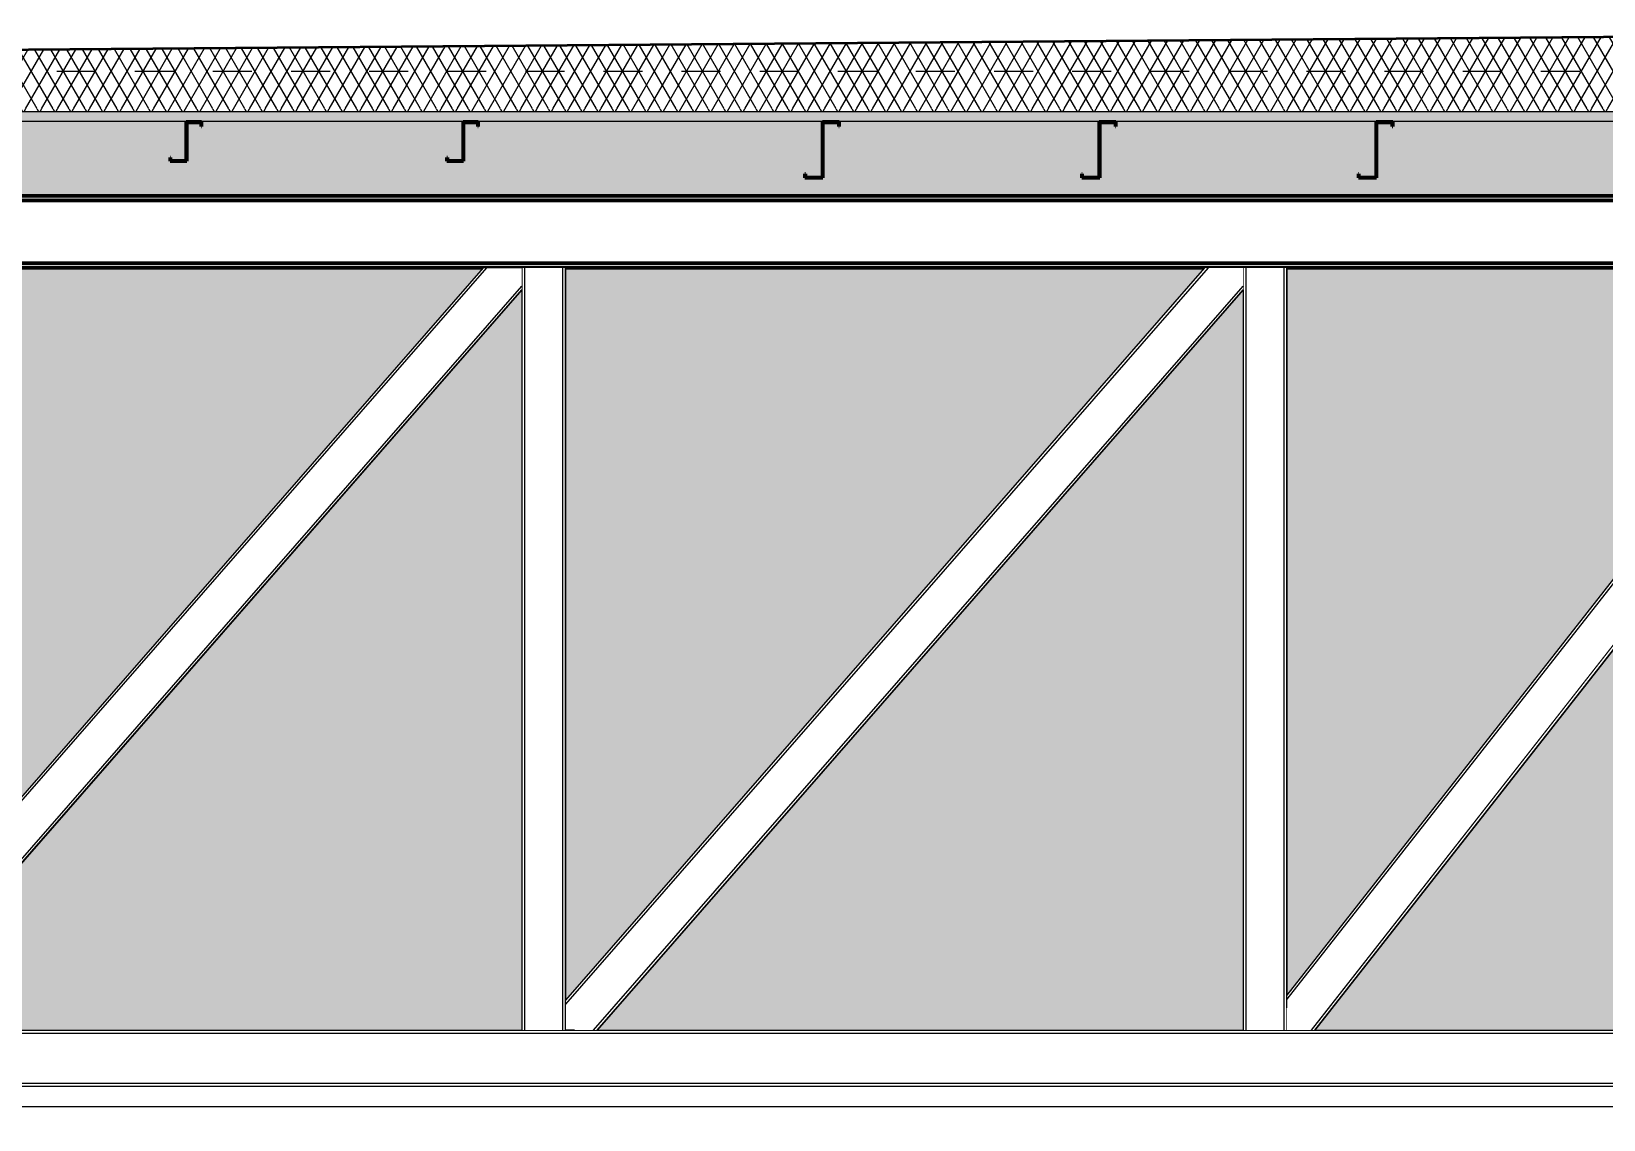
# Model space of a CAD drawing. Header units: millimetres. Extents: x -46868 to 156519, y -87156 to 18123.
# Drawn here: x 125888 to 131568, y -74294 to -70362 of the extents above; entities that cross this region are included whole.
import ezdxf

# ---------------------------------------------------------------- set-up
doc = ezdxf.new("R2010")
doc.units = ezdxf.units.MM
doc.header["$MEASUREMENT"] = 0
doc.linetypes.add('Dashed', pattern=[2822.222233, 1411.111116, -1411.111116])
doc.linetypes.add('Wipeout_Contour', pattern=[1000, 0, -1000])
for name, color, linetype, lineweight, true_color in [('0_Pen_No__105', 7, 'Continuous', 15, 0xa6a6a6), ('A-20-M_Roof_Pen_No__53', 7, 'Continuous', 35, 0x444444), ('A-95-P_Drawing_Pen_No__62', 7, 'Continuous', 20, 0xaaaaaa), ('BEAM.IFC Import_Pen_No__104', 7, 'Continuous', 15, 0xa6a6a6), ('BEAM.IFC Import_Pen_No__24', 7, 'Continuous', 50, 0x2a2a2a), ('New_A-20-M_Roof_Pen_No__149', 7, 'Continuous', 0, 0x2a2a2a), ('New_A-20-M_Roof_Pen_No__81', 7, 'Continuous', 20, 0x6a6a6a), ('SLEEVE.IFC Import_Pen_No__104', 7, 'Continuous', 15, 0xa6a6a6), ('SLEEVE.IFC Import_Pen_No__24', 7, 'Continuous', 50, 0x2a2a2a)]:
    doc.layers.add(name, color=color, linetype=linetype, lineweight=lineweight, true_color=true_color)
for name, color, linetype in [('A-20-M_Roof', 7, 'Continuous'), ('A-95-P_Drawing', 7, 'Continuous'), ('BEAM.IFC Import', 7, 'Continuous'), ('New_2D Layer', 7, 'Continuous'), ('New_A-20-M_Roof', 7, 'Continuous'), ('SLEEVE.IFC Import', 7, 'Continuous'), ('TRUSS INTERNAL.IFC Import', 7, 'Continuous')]:
    doc.layers.add(name, color=color, linetype=linetype)
for name, color, linetype, lineweight in [('A-20-M_Roof_Pen_No__85', 8, 'Continuous', 20), ('A-95-P_Drawing_Pen_No__2', 8, 'Continuous', 15), ('BEAM.IFC Import_Pen_No__4', 7, 'Continuous', 20), ('New_2D Layer_Pen_No__1', 7, 'Continuous', 13), ('New_A-20-M_Roof_Pen_No__4', 7, 'Continuous', 20), ('New_A-20-M_Roof_Pen_No__85', 8, 'Continuous', 20), ('SLEEVE.IFC Import_Pen_No__4', 7, 'Continuous', 20), ('TRUSS INTERNAL.IFC Import_Pen_No__4', 7, 'Continuous', 20)]:
    doc.layers.add(name, color=color, linetype=linetype, lineweight=lineweight)
doc.styles.add('GENERATED_STYLE_2', font='')
doc.styles.get('GENERATED_STYLE_2').set_extended_font_data('Arial')
doc.dimstyles.new('GENERATED_STYLE__7', dxfattribs={"dimtxt": 75, "dimasz": 47.5, "dimexe": 0.18, "dimexo": 225.041708, "dimgap": 0.09, "dimtad": 1, "dimtih": 1, "dimtoh": 1, "dimdec": 0, "dimzin": 0, "dimdsep": 46, "dimtxsty": 'GENERATED_STYLE_2', "dimblk": 'ARROWHEAD_2', "dimblk1": 'ARROWHEAD_2', "dimblk2": 'ARROWHEAD_2', "dimcen": 0.09, "dimclrd": 7, "dimclre": 7, "dimclrt": 7, "dimadec": 0, "dimazin": 0, "dimtfac": 1, "dimtdec": 4, "dimtmove": 0, "dimatfit": 3, "dimfxl": 1, "dimtolj": 1, "dimtzin": 0, "dimarcsym": 0})
pattern_1 = [(60, (84174.417, -82656.037), (-43.30127, 25), []), (120, (84174.417, -82656.037), (43.30127, 25), [])]

# ---------------------------------------------------------------- blocks, each defined once
blk = doc.blocks.new('Section Elem_58_1', base_point=(84174.4, -82656))
at = {"layer": 'New_A-20-M_Roof_Pen_No__4', "linetype": 'Continuous'}
blk.add_line((137286.1, -70687), (120335, -70687), dxfattribs=at)
at = {"color": 254, "linetype": 'Wipeout_Contour', "lineweight": 0, "ltscale": 587874.933101}
blk.add_wipeout([(137286.1, -70652), (137286.1, -70642), (120335, -70642), (120335, -70652)], dxfattribs=at).dxf.layer = 'New_A-20-M_Roof'
at = {"layer": 'New_A-20-M_Roof_Pen_No__81', "linetype": 'Continuous', "lineweight": 0, "true_color": 0x353535}
blk.add_hatch(color=250, dxfattribs=at).paths.add_polyline_path([(120335, -70687), (137286.1, -70687), (137286.1, -70652), (120335, -70652)])
at = {"layer": 'New_A-20-M_Roof_Pen_No__85', "linetype": 'Continuous'}
h = blk.add_hatch(dxfattribs=at)
h.set_pattern_fill('Batt_Insulation_0001', color=256, style=0, pattern_type=2)
h.set_pattern_definition(pattern_1)
h.paths.add_polyline_path([(137286.1, -70652), (137286.1, -70642), (120335, -70642), (120335, -70652)])
at = {"layer": 'New_A-20-M_Roof_Pen_No__149', "linetype": 'Continuous'}
blk.add_line((137286.1, -70652), (120335, -70652), dxfattribs=at)
blk = doc.blocks.new('Section Elem_65_1', base_point=(84174.4, -82656))
at = {"color": 254, "linetype": 'Wipeout_Contour', "lineweight": 0, "ltscale": 580000.203232}
blk.add_wipeout([(120335, -70472.9), (133814.1, -70364.2), (132371.1, -70368.7), (120335, -70465.7)], dxfattribs=at).dxf.layer = 'A-20-M_Roof'
at = {"color": 254, "linetype": 'Wipeout_Contour', "lineweight": 0, "ltscale": 733443.328706}
blk.add_wipeout([(120335, -70642), (134246.8, -70642), (134246.8, -70362), (133814.1, -70364.2), (120335, -70472.9)], dxfattribs=at).dxf.layer = 'A-20-M_Roof'
at = {"layer": 'A-20-M_Roof_Pen_No__85', "linetype": 'Continuous'}
h = blk.add_hatch(dxfattribs=at)
h.set_pattern_fill('Batt_Insulation_0001', color=256, style=0, pattern_type=2)
h.set_pattern_definition(pattern_1)
h.paths.add_polyline_path([(120335, -70642), (134246.8, -70642), (134246.8, -70362), (133814.1, -70364.2), (120335, -70472.9)])
at = {"layer": 'A-20-M_Roof_Pen_No__53', "linetype": 'Continuous', "flags": 128}
blk.add_lwpolyline([(134246.8, -70362), (133814.1, -70364.2), (120335, -70472.9)], dxfattribs=at)
blk = doc.blocks.new('Section Elem_88_1', base_point=(84174.4, -82656))
at = {"color": 254, "linetype": 'Wipeout_Contour', "lineweight": 0, "ltscale": 579607.810054}
blk.add_wipeout([(126449.4, -70690.6), (126449.4, -70831), (126449.6, -70831), (126449.6, -70690.6)], dxfattribs=at).dxf.layer = 'SLEEVE.IFC Import'
at = {"color": 254, "linetype": 'Wipeout_Contour', "lineweight": 0, "ltscale": 579669.626701}
blk.add_wipeout([(126502.8, -70705), (126503, -70705), (126503, -70689), (126502.8, -70689)], dxfattribs=at).dxf.layer = 'SLEEVE.IFC Import'
at = {"color": 254, "linetype": 'Wipeout_Contour', "lineweight": 0, "ltscale": 579525.889623}
blk.add_wipeout([(126391, -70829.4), (126391.2, -70829.4), (126391.2, -70817), (126391, -70817)], dxfattribs=at).dxf.layer = 'SLEEVE.IFC Import'
at = {"layer": 'SLEEVE.IFC Import_Pen_No__104', "linetype": 'Continuous', "lineweight": 0, "true_color": 0x292929}
blk.add_hatch(color=250, dxfattribs=at).paths.add_polyline_path([(126447.8, -70689), (126447.8, -70829.4), (126391, -70829.4), (126391, -70817), (126389.4, -70817), (126389.4, -70831), (126449.4, -70831), (126449.4, -70690.6), (126501.2, -70690.6), (126501.2, -70705), (126502.8, -70705), (126502.8, -70689)])
at = {"layer": 'SLEEVE.IFC Import_Pen_No__24', "linetype": 'Continuous'}
for p, q in [((126447.8, -70689), (126447.8, -70829.4)), ((126502.8, -70689), (126447.8, -70689)), ((126449.4, -70690.6), (126449.4, -70831)), ((126501.2, -70690.6), (126449.4, -70690.6)), ((126501.2, -70690.6), (126501.2, -70705)), ((126502.8, -70705), (126501.2, -70705)), ((126502.8, -70689), (126502.8, -70705)), ((126389.4, -70817), (126389.4, -70831)), ((126391, -70817), (126389.4, -70817)), ((126449.4, -70831), (126389.4, -70831)), ((126391, -70817), (126391, -70829.4)), ((126447.8, -70829.4), (126391, -70829.4))]:
    blk.add_line(p, q, dxfattribs=at)
at = {"layer": 'SLEEVE.IFC Import_Pen_No__4', "linetype": 'Continuous'}
for p, q in [((126449.6, -70831), (126449.6, -70690.6)), ((126502.8, -70689), (126503, -70689)), ((126503, -70705), (126502.8, -70705)), ((126503, -70705), (126503, -70689)), ((126391.2, -70817), (126391, -70817)), ((126391.2, -70829.4), (126391.2, -70817)), ((126449.6, -70831), (126449.4, -70831))]:
    blk.add_line(p, q, dxfattribs=at)
blk = doc.blocks.new('Section Elem_89_1', base_point=(84174.4, -82656))
at = {"color": 254, "linetype": 'Wipeout_Contour', "lineweight": 0, "ltscale": 583101.713768}
blk.add_wipeout([(127449.4, -70690.6), (127449.4, -70831), (127449.6, -70831), (127449.6, -70690.6)], dxfattribs=at).dxf.layer = 'SLEEVE.IFC Import'
at = {"color": 254, "linetype": 'Wipeout_Contour', "lineweight": 0, "ltscale": 583164.624979}
blk.add_wipeout([(127502.8, -70689), (127502.8, -70705), (127503, -70705), (127503, -70689)], dxfattribs=at).dxf.layer = 'SLEEVE.IFC Import'
at = {"color": 254, "linetype": 'Wipeout_Contour', "lineweight": 0, "ltscale": 583018.681381}
blk.add_wipeout([(127391, -70817), (127391, -70829.4), (127391.2, -70829.4), (127391.2, -70817)], dxfattribs=at).dxf.layer = 'SLEEVE.IFC Import'
at = {"layer": 'SLEEVE.IFC Import_Pen_No__104', "linetype": 'Continuous', "lineweight": 0, "true_color": 0x292929}
blk.add_hatch(color=250, dxfattribs=at).paths.add_polyline_path([(127447.8, -70689), (127447.8, -70829.4), (127391, -70829.4), (127391, -70817), (127389.4, -70817), (127389.4, -70831), (127449.4, -70831), (127449.4, -70690.6), (127501.2, -70690.6), (127501.2, -70705), (127502.8, -70705), (127502.8, -70689)])
at = {"layer": 'SLEEVE.IFC Import_Pen_No__24', "linetype": 'Continuous'}
for p, q in [((127447.8, -70689), (127447.8, -70829.4)), ((127502.8, -70689), (127447.8, -70689)), ((127449.4, -70690.6), (127449.4, -70831)), ((127501.2, -70690.6), (127449.4, -70690.6)), ((127501.2, -70690.6), (127501.2, -70705)), ((127502.8, -70705), (127501.2, -70705)), ((127502.8, -70689), (127502.8, -70705)), ((127389.4, -70817), (127389.4, -70831)), ((127391, -70817), (127389.4, -70817)), ((127449.4, -70831), (127389.4, -70831)), ((127391, -70817), (127391, -70829.4)), ((127447.8, -70829.4), (127391, -70829.4))]:
    blk.add_line(p, q, dxfattribs=at)
at = {"layer": 'SLEEVE.IFC Import_Pen_No__4', "linetype": 'Continuous'}
for p, q in [((127449.6, -70831), (127449.6, -70690.6)), ((127502.8, -70689), (127503, -70689)), ((127503, -70705), (127502.8, -70705)), ((127503, -70705), (127503, -70689)), ((127391.2, -70817), (127391, -70817)), ((127391.2, -70829.4), (127391.2, -70817)), ((127449.6, -70831), (127449.4, -70831))]:
    blk.add_line(p, q, dxfattribs=at)
blk = doc.blocks.new('Section Elem_90_1', base_point=(84174.4, -82656))
at = {"color": 254, "linetype": 'Wipeout_Contour', "lineweight": 0, "ltscale": 587706.294115}
blk.add_wipeout([(128748.2, -70690.5), (128748, -70690.5), (128748, -70891), (128748.2, -70891)], dxfattribs=at).dxf.layer = 'SLEEVE.IFC Import'
at = {"color": 254, "linetype": 'Wipeout_Contour', "lineweight": 0, "ltscale": 587730.72432}
blk.add_wipeout([(128806.7, -70689), (128806.5, -70689), (128806.5, -70705), (128806.7, -70705)], dxfattribs=at).dxf.layer = 'SLEEVE.IFC Import'
at = {"color": 254, "linetype": 'Wipeout_Contour', "lineweight": 0, "ltscale": 587662.054677}
blk.add_wipeout([(128684.5, -70877), (128684.5, -70889.5), (128684.7, -70889.5), (128684.7, -70877)], dxfattribs=at).dxf.layer = 'SLEEVE.IFC Import'
at = {"layer": 'SLEEVE.IFC Import_Pen_No__104', "linetype": 'Continuous', "lineweight": 0, "true_color": 0x292929}
blk.add_hatch(color=250, dxfattribs=at).paths.add_polyline_path([(128746.5, -70689), (128746.5, -70889.5), (128684.5, -70889.5), (128684.5, -70877), (128683, -70877), (128683, -70891), (128748, -70891), (128748, -70690.5), (128805, -70690.5), (128805, -70705), (128806.5, -70705), (128806.5, -70689)])
at = {"layer": 'SLEEVE.IFC Import_Pen_No__24', "linetype": 'Continuous'}
for p, q in [((128746.5, -70689), (128746.5, -70889.5)), ((128806.5, -70689), (128746.5, -70689)), ((128748, -70690.5), (128748, -70891)), ((128805, -70690.5), (128748, -70690.5)), ((128805, -70690.5), (128805, -70705)), ((128806.5, -70705), (128805, -70705)), ((128806.5, -70689), (128806.5, -70705)), ((128683, -70877), (128683, -70891)), ((128684.5, -70877), (128683, -70877)), ((128684.5, -70877), (128684.5, -70889.5)), ((128748, -70891), (128683, -70891)), ((128746.5, -70889.5), (128684.5, -70889.5))]:
    blk.add_line(p, q, dxfattribs=at)
at = {"layer": 'SLEEVE.IFC Import_Pen_No__4', "linetype": 'Continuous'}
for p, q in [((128748.2, -70891), (128748.2, -70690.5)), ((128806.5, -70689), (128806.7, -70689)), ((128806.7, -70705), (128806.5, -70705)), ((128806.7, -70705), (128806.7, -70689)), ((128684.7, -70877), (128684.5, -70877)), ((128684.7, -70889.5), (128684.7, -70877)), ((128748.2, -70891), (128748, -70891))]:
    blk.add_line(p, q, dxfattribs=at)
blk = doc.blocks.new('Section Elem_91_1', base_point=(84174.4, -82656))
at = {"color": 254, "linetype": 'Wipeout_Contour', "lineweight": 0, "ltscale": 591214.816587}
blk.add_wipeout([(129748.3, -70690.5), (129748.1, -70690.5), (129748.1, -70891), (129748.3, -70891)], dxfattribs=at).dxf.layer = 'SLEEVE.IFC Import'
at = {"color": 254, "linetype": 'Wipeout_Contour', "lineweight": 0, "ltscale": 591240.684689}
blk.add_wipeout([(129806.6, -70705), (129806.8, -70705), (129806.8, -70689), (129806.6, -70689)], dxfattribs=at).dxf.layer = 'SLEEVE.IFC Import'
at = {"color": 254, "linetype": 'Wipeout_Contour', "lineweight": 0, "ltscale": 591169.120571}
blk.add_wipeout([(129684.6, -70889.5), (129684.8, -70889.5), (129684.8, -70877), (129684.6, -70877)], dxfattribs=at).dxf.layer = 'SLEEVE.IFC Import'
at = {"layer": 'SLEEVE.IFC Import_Pen_No__104', "linetype": 'Continuous', "lineweight": 0, "true_color": 0x292929}
blk.add_hatch(color=250, dxfattribs=at).paths.add_polyline_path([(129746.6, -70689), (129746.6, -70889.5), (129684.6, -70889.5), (129684.6, -70877), (129683.1, -70877), (129683.1, -70891), (129748.1, -70891), (129748.1, -70690.5), (129805.1, -70690.5), (129805.1, -70705), (129806.6, -70705), (129806.6, -70689)])
at = {"layer": 'SLEEVE.IFC Import_Pen_No__24', "linetype": 'Continuous'}
for p, q in [((129746.6, -70689), (129746.6, -70889.5)), ((129806.6, -70689), (129746.6, -70689)), ((129748.1, -70690.5), (129748.1, -70891)), ((129805.1, -70690.5), (129748.1, -70690.5)), ((129805.1, -70690.5), (129805.1, -70705)), ((129806.6, -70705), (129805.1, -70705)), ((129806.6, -70689), (129806.6, -70705)), ((129683.1, -70877), (129683.1, -70891)), ((129684.6, -70877), (129683.1, -70877)), ((129684.6, -70877), (129684.6, -70889.5)), ((129748.1, -70891), (129683.1, -70891)), ((129746.6, -70889.5), (129684.6, -70889.5))]:
    blk.add_line(p, q, dxfattribs=at)
at = {"layer": 'SLEEVE.IFC Import_Pen_No__4', "linetype": 'Continuous'}
for p, q in [((129748.3, -70891), (129748.3, -70690.5)), ((129806.6, -70689), (129806.8, -70689)), ((129806.8, -70705), (129806.6, -70705)), ((129806.8, -70705), (129806.8, -70689)), ((129684.8, -70877), (129684.6, -70877)), ((129684.8, -70889.5), (129684.8, -70877)), ((129748.3, -70891), (129748.1, -70891))]:
    blk.add_line(p, q, dxfattribs=at)
blk = doc.blocks.new('Section Elem_92_1', base_point=(84174.4, -82656))
at = {"color": 254, "linetype": 'Wipeout_Contour', "lineweight": 0, "ltscale": 594729.525159}
blk.add_wipeout([(130748.2, -70891), (130748.3, -70891), (130748.3, -70690.5), (130748.2, -70690.5)], dxfattribs=at).dxf.layer = 'SLEEVE.IFC Import'
at = {"color": 254, "linetype": 'Wipeout_Contour', "lineweight": 0, "ltscale": 594756.813901}
blk.add_wipeout([(130806.8, -70689), (130806.7, -70689), (130806.7, -70705), (130806.8, -70705)], dxfattribs=at).dxf.layer = 'SLEEVE.IFC Import'
at = {"color": 254, "linetype": 'Wipeout_Contour', "lineweight": 0, "ltscale": 594682.390256}
blk.add_wipeout([(130684.7, -70889.5), (130684.8, -70889.5), (130684.8, -70877), (130684.7, -70877)], dxfattribs=at).dxf.layer = 'SLEEVE.IFC Import'
at = {"layer": 'SLEEVE.IFC Import_Pen_No__104', "linetype": 'Continuous', "lineweight": 0, "true_color": 0x292929}
blk.add_hatch(color=250, dxfattribs=at).paths.add_polyline_path([(130746.7, -70689), (130746.7, -70889.5), (130684.7, -70889.5), (130684.7, -70877), (130683.2, -70877), (130683.2, -70891), (130748.2, -70891), (130748.2, -70690.5), (130805.2, -70690.5), (130805.2, -70705), (130806.7, -70705), (130806.7, -70689)])
at = {"layer": 'SLEEVE.IFC Import_Pen_No__24', "linetype": 'Continuous'}
for p, q in [((130746.7, -70689), (130746.7, -70889.5)), ((130806.7, -70689), (130746.7, -70689)), ((130748.2, -70690.5), (130748.2, -70891)), ((130805.2, -70690.5), (130748.2, -70690.5)), ((130805.2, -70690.5), (130805.2, -70705)), ((130806.7, -70705), (130805.2, -70705)), ((130806.7, -70689), (130806.7, -70705)), ((130683.2, -70877), (130683.2, -70891)), ((130684.7, -70877), (130683.2, -70877)), ((130684.7, -70877), (130684.7, -70889.5)), ((130748.2, -70891), (130683.2, -70891)), ((130746.7, -70889.5), (130684.7, -70889.5))]:
    blk.add_line(p, q, dxfattribs=at)
at = {"layer": 'SLEEVE.IFC Import_Pen_No__4', "linetype": 'Continuous'}
for p, q in [((130748.3, -70891), (130748.3, -70690.5)), ((130806.7, -70689), (130806.8, -70689)), ((130806.8, -70705), (130806.7, -70705)), ((130806.8, -70705), (130806.8, -70689)), ((130684.8, -70877), (130684.7, -70877)), ((130684.8, -70889.5), (130684.8, -70877)), ((130748.3, -70891), (130748.2, -70891))]:
    blk.add_line(p, q, dxfattribs=at)
blk = doc.blocks.new('Section Elem_111_1', base_point=(84174.4, -82656))
at = {"color": 254, "linetype": 'Wipeout_Contour', "lineweight": 0, "ltscale": 587279.370782}
blk.add_wipeout([(122721.5, -70973.3), (122721.5, -71199), (134145.4, -71199), (134145.4, -70973.3)], dxfattribs=at).dxf.layer = 'BEAM.IFC Import'
at = {"layer": 'BEAM.IFC Import_Pen_No__104', "linetype": 'Continuous', "lineweight": 0, "true_color": 0x292929}
for points in [[(122630.8, -70973.3), (134145.4, -70973.3), (134145.4, -70956), (122630.8, -70956)], [(122540.8, -71199), (122540.8, -71216.3), (134145.4, -71216.3), (134145.4, -71199)]]:
    blk.add_hatch(color=250, dxfattribs=at).paths.add_polyline_path(points)
at = {"layer": 'BEAM.IFC Import_Pen_No__24', "linetype": 'Continuous'}
for p, q in [((134145.4, -70956), (122630.8, -70956)), ((134145.4, -70973.3), (122630.8, -70973.3)), ((134145.4, -71199), (122540.8, -71199)), ((134145.4, -71216.3), (122540.8, -71216.3))]:
    blk.add_line(p, q, dxfattribs=at)
blk = doc.blocks.new('Section Elem_112_1', base_point=(84174.4, -82656))
at = {"color": 254, "linetype": 'Wipeout_Contour', "lineweight": 0, "ltscale": 592968.822585}
blk.add_wipeout([(122721.5, -73970.6), (122721.5, -73981.6), (134145.4, -73981.6), (134145.4, -73970.6)], dxfattribs=at).dxf.layer = 'BEAM.IFC Import'
at = {"color": 254, "linetype": 'Wipeout_Contour', "lineweight": 0, "ltscale": 593161.099022}
blk.add_wipeout([(122721.5, -73981.6), (122721.5, -74162.8), (134145.4, -74162.8), (134145.4, -73981.6)], dxfattribs=at).dxf.layer = 'BEAM.IFC Import'
at = {"layer": 'BEAM.IFC Import_Pen_No__4', "linetype": 'Continuous'}
for p, q in [((122721.5, -73970.6), (134145.4, -73970.6)), ((122721.5, -73981.6), (134145.4, -73981.6)), ((134145.4, -73970.6), (134145.4, -73981.6)), ((134145.4, -73970.6), (134145.4, -73970.6)), ((134145.4, -73981.6), (134145.4, -73970.6))]:
    blk.add_line(p, q, dxfattribs=at)
at = {"color": 254, "linetype": 'Wipeout_Contour', "lineweight": 0, "ltscale": 593353.272581}
blk.add_wipeout([(122721.5, -74162.8), (122721.5, -74173.8), (134145.4, -74173.8), (134145.4, -74162.8)], dxfattribs=at).dxf.layer = 'BEAM.IFC Import'
at = {"layer": 'BEAM.IFC Import_Pen_No__4', "linetype": 'Continuous'}
for p, q in [((134145.4, -74162.8), (134145.4, -73981.6)), ((122721.5, -74162.8), (134145.4, -74162.8)), ((122721.5, -74173.8), (134145.4, -74173.8)), ((134145.4, -74162.8), (134145.4, -74173.8)), ((134145.4, -74173.8), (134145.4, -74162.8)), ((134145.4, -74173.8), (134145.4, -74173.8))]:
    blk.add_line(p, q, dxfattribs=at)
blk = doc.blocks.new('Section Elem_114_1', base_point=(84174.4, -82656))
at = {"color": 254, "linetype": 'Wipeout_Contour', "lineweight": 0, "ltscale": 587719.708333}
blk.add_wipeout([(127669.2, -71216.3), (127669.2, -73970.6), (127808, -73970.6), (127808, -71216.3)], dxfattribs=at).dxf.layer = 'TRUSS INTERNAL.IFC Import'
at = {"color": 254, "linetype": 'Wipeout_Contour', "lineweight": 0, "ltscale": 587461.983624}
blk.add_wipeout([(127659.8, -73970.6), (127669.2, -73970.6), (127669.2, -71216.3), (127659.8, -71216.3)], dxfattribs=at).dxf.layer = 'TRUSS INTERNAL.IFC Import'
at = {"color": 254, "linetype": 'Wipeout_Contour', "lineweight": 0, "ltscale": 587977.365827}
blk.add_wipeout([(127808, -73970.6), (127817.4, -73970.6), (127817.4, -71216.3), (127808, -71216.3)], dxfattribs=at).dxf.layer = 'TRUSS INTERNAL.IFC Import'
at = {"layer": 'TRUSS INTERNAL.IFC Import_Pen_No__4', "linetype": 'Continuous'}
for p, q in [((127659.8, -71216.3), (127659.8, -73970.6)), ((127669.2, -71216.3), (127669.2, -73970.6)), ((127669.2, -71216.3), (127669.2, -73970.6)), ((127808, -73970.6), (127808, -71216.3)), ((127817.4, -73862.1), (127817.4, -71216.3)), ((127817.4, -71216.3), (127817.4, -73862.1)), ((127817.4, -73876.4), (127817.4, -73970.6))]:
    blk.add_line(p, q, dxfattribs=at)
blk = doc.blocks.new('Section Elem_115_1', base_point=(84174.4, -82656))
at = {"color": 254, "linetype": 'Wipeout_Contour', "lineweight": 0, "ltscale": 596806.991114}
blk.add_wipeout([(130275.9, -71216.3), (130275.9, -73970.6), (130414.7, -73970.6), (130414.7, -71216.3)], dxfattribs=at).dxf.layer = 'TRUSS INTERNAL.IFC Import'
at = {"color": 254, "linetype": 'Wipeout_Contour', "lineweight": 0, "ltscale": 596548.011719}
blk.add_wipeout([(130266.5, -73970.6), (130275.9, -73970.6), (130275.9, -71216.3), (130266.5, -71216.3)], dxfattribs=at).dxf.layer = 'TRUSS INTERNAL.IFC Import'
at = {"color": 254, "linetype": 'Wipeout_Contour', "lineweight": 0, "ltscale": 597065.902759}
blk.add_wipeout([(130414.7, -73970.6), (130424.1, -73970.6), (130424.1, -71216.3), (130414.7, -71216.3)], dxfattribs=at).dxf.layer = 'TRUSS INTERNAL.IFC Import'
at = {"layer": 'TRUSS INTERNAL.IFC Import_Pen_No__4', "linetype": 'Continuous'}
for p, q in [((130266.5, -71216.3), (130266.5, -73970.6)), ((130275.9, -71216.3), (130275.9, -73970.6)), ((130275.9, -71216.3), (130275.9, -73970.6)), ((130414.7, -73970.6), (130414.7, -71216.3)), ((130424.1, -73844), (130424.1, -71216.3)), ((130424.1, -71216.3), (130424.1, -73844.1)), ((130424.1, -73859.3), (130424.1, -73970.6))]:
    blk.add_line(p, q, dxfattribs=at)
blk = doc.blocks.new('Section Elem_118_1', base_point=(84174.4, -82656))
at = {"color": 254, "linetype": 'Wipeout_Contour', "lineweight": 0, "ltscale": 583475.276847}
blk.add_wipeout([(127659.8, -71282), (125312.7, -73970.6), (125325.2, -73970.6), (127659.8, -71296.3)], dxfattribs=at).dxf.layer = 'TRUSS INTERNAL.IFC Import'
at = {"color": 254, "linetype": 'Wipeout_Contour', "lineweight": 0, "ltscale": 874788.002972}
blk.add_wipeout([(125210.7, -73876.4), (125210.7, -73970.6), (125312.7, -73970.6), (127659.8, -71282), (127659.8, -71216.3), (127532.9, -71216.3)], dxfattribs=at).dxf.layer = 'TRUSS INTERNAL.IFC Import'
at = {"layer": 'TRUSS INTERNAL.IFC Import_Pen_No__4', "linetype": 'Continuous'}
blk.add_line((125243.8, -73970.6), (125210.7, -73970.6), dxfattribs=at)
at = {"color": 254, "linetype": 'Wipeout_Contour', "lineweight": 0, "ltscale": 582882.271581}
blk.add_wipeout([(125210.7, -73862.1), (125210.7, -73876.4), (127532.9, -71216.3), (127520.4, -71216.3)], dxfattribs=at).dxf.layer = 'TRUSS INTERNAL.IFC Import'
at = {"layer": 'TRUSS INTERNAL.IFC Import_Pen_No__4', "linetype": 'Continuous'}
for p, q in [((127532.9, -71216.3), (125210.7, -73876.4)), ((127532.9, -71216.3), (125210.7, -73876.4)), ((127520.4, -71216.3), (125210.7, -73862.1)), ((127532.9, -71216.3), (127520.4, -71216.3)), ((127659.8, -71216.3), (127532.9, -71216.3)), ((125312.7, -73970.6), (127659.8, -71282)), ((125325.2, -73970.6), (127659.8, -71296.3)), ((127659.8, -71296.3), (125325.3, -73970.6)), ((125210.7, -73876.4), (125210.7, -73862.1)), ((125210.7, -73970.6), (125210.7, -73876.4))]:
    blk.add_line(p, q, dxfattribs=at)
blk = doc.blocks.new('Section Elem_119_1', base_point=(84174.4, -82656))
at = {"color": 254, "linetype": 'Wipeout_Contour', "lineweight": 0, "ltscale": 592539.385093}
blk.add_wipeout([(130266.5, -71296.3), (130266.5, -71282), (127919.4, -73970.6), (127931.9, -73970.6)], dxfattribs=at).dxf.layer = 'TRUSS INTERNAL.IFC Import'
at = {"color": 254, "linetype": 'Wipeout_Contour', "lineweight": 0, "ltscale": 592557.111363}
blk.add_wipeout([(127931.9, -73970.6), (127931.9, -73970.6), (130266.5, -71296.3), (130266.5, -71296.3)], dxfattribs=at).dxf.layer = 'TRUSS INTERNAL.IFC Import'
at = {"color": 254, "linetype": 'Wipeout_Contour', "lineweight": 0, "ltscale": 888384.506486}
blk.add_wipeout([(127817.4, -73876.4), (127817.4, -73970.6), (127919.4, -73970.6), (130266.5, -71282), (130266.5, -71216.3), (130139.6, -71216.3)], dxfattribs=at).dxf.layer = 'TRUSS INTERNAL.IFC Import'
at = {"layer": 'TRUSS INTERNAL.IFC Import_Pen_No__4', "linetype": 'Continuous'}
blk.add_line((127850.5, -73970.6), (127817.4, -73970.6), dxfattribs=at)
at = {"color": 254, "linetype": 'Wipeout_Contour', "lineweight": 0, "ltscale": 591946.957719}
blk.add_wipeout([(127817.4, -73862.1), (127817.4, -73876.4), (130139.6, -71216.3), (130127.1, -71216.3)], dxfattribs=at).dxf.layer = 'TRUSS INTERNAL.IFC Import'
at = {"layer": 'TRUSS INTERNAL.IFC Import_Pen_No__4', "linetype": 'Continuous'}
for p, q in [((130139.6, -71216.3), (127817.4, -73876.4)), ((130139.6, -71216.3), (127817.4, -73876.4)), ((130127.1, -71216.3), (127817.4, -73862.1)), ((130139.6, -71216.3), (130133.8, -71216.3)), ((127919.4, -73970.6), (130266.5, -71282)), ((130266.5, -71296.3), (127931.9, -73970.6)), ((127931.9, -73970.6), (130266.5, -71296.3)), ((127817.4, -73876.4), (127817.4, -73862.1)), ((127817.4, -73970.6), (127817.4, -73876.4))]:
    blk.add_line(p, q, dxfattribs=at)
blk = doc.blocks.new('Section Elem_120_1', base_point=(84174.4, -82656))
at = {"color": 254, "linetype": 'Wipeout_Contour', "lineweight": 0, "ltscale": 601174.993677}
blk.add_wipeout([(132608.5, -71314.3), (132608.5, -71299.1), (130513.2, -73970.6), (130525.1, -73970.6)], dxfattribs=at).dxf.layer = 'TRUSS INTERNAL.IFC Import'
at = {"color": 254, "linetype": 'Wipeout_Contour', "lineweight": 0, "ltscale": 601192.665581}
blk.add_wipeout([(132608.5, -71314.3), (130525.1, -73970.6), (130525.2, -73970.6), (132608.5, -71314.4)], dxfattribs=at).dxf.layer = 'TRUSS INTERNAL.IFC Import'
at = {"color": 254, "linetype": 'Wipeout_Contour', "lineweight": 0, "ltscale": 901349.70097}
blk.add_wipeout([(130424.1, -73970.6), (130513.2, -73970.6), (132608.5, -71299.1), (132608.5, -71216.3), (132497, -71216.3), (130424.1, -73859.3)], dxfattribs=at).dxf.layer = 'TRUSS INTERNAL.IFC Import'
at = {"layer": 'TRUSS INTERNAL.IFC Import_Pen_No__4', "linetype": 'Continuous'}
blk.add_line((130513.2, -73970.6), (130516.7, -73970.6), dxfattribs=at)
at = {"color": 254, "linetype": 'Wipeout_Contour', "lineweight": 0, "ltscale": 600599.827457}
blk.add_wipeout([(130424.1, -73844.1), (130424.1, -73859.3), (132497, -71216.3), (132485.1, -71216.3)], dxfattribs=at).dxf.layer = 'TRUSS INTERNAL.IFC Import'
at = {"layer": 'TRUSS INTERNAL.IFC Import_Pen_No__4', "linetype": 'Continuous'}
for p, q in [((132497, -71216.3), (130424.1, -73859.3)), ((132497, -71216.3), (130424.1, -73859.3)), ((132485.1, -71216.3), (130424.1, -73844.1)), ((130513.2, -73970.6), (132608.5, -71299.1)), ((130525.1, -73970.6), (132608.5, -71314.3)), ((132608.5, -71314.4), (130525.2, -73970.6)), ((130424.1, -73859.3), (130424.1, -73844.1)), ((130424.1, -73890.7), (130424.1, -73859.3))]:
    blk.add_line(p, q, dxfattribs=at)
blk = doc.blocks.new('*D192', base_point=(84174.4, -82656))
at = {"layer": 'New_2D Layer_Pen_No__1', "linetype": 'Continuous'}
for p, q in [((122739.5, -74215.8), (122703.4, -74278.3)), ((122721.5, -74293.9), (122721.5, -74200.2)), ((141735.2, -74278.3), (141771.3, -74215.8)), ((141753.2, -74293.9), (141753.2, -74200.2)), ((122690.9, -74247.1), (122721.5, -74247.1)), ((122721.5, -74247.1), (141753.2, -74247.1)), ((141753.2, -74247.1), (141783.8, -74247.1))]:
    blk.add_line(p, q, dxfattribs=at)
at = {"layer": 'New_2D Layer_Pen_No__1', "insert": (132080, -74232.1), "char_height": 75, "attachment_point": 7, "style": 'GENERATED_STYLE_2'}
blk.add_mtext('\\A1;{\\fArial|b0|i0|c0|p34;19,032}', dxfattribs=at)
blk = doc.blocks.new('ARROWHEAD_2')
at = {"color": 0, "linetype": 'Continuous', "lineweight": 0}
for p, q in [((0, 0), (-1, 0)), ((-0.38, -0.66), (0.38, 0.66))]:
    blk.add_line(p, q, dxfattribs=at)
blk = doc.blocks.new('S-21 Building Section_STORY_MARKER', base_point=(84174.4, -82656))
at = {"layer": '0_Pen_No__105', "linetype": 'Dashed', "ltscale": 0.1}
blk.add_line((120335, -70506), (144760.3, -70506), dxfattribs=at)

msp = doc.modelspace()

# ---------------------------------------------------------------- wipeouts: each hides what was drawn before it
at = {"color": 254, "linetype": 'Wipeout_Contour', "lineweight": 0, "ltscale": 603406.134134}
msp.add_wipeout([(122721.5, -70687), (122721.5, -74173.8), (141753.2, -74173.8), (141753.2, -70687)], dxfattribs=at).dxf.layer = 'A-95-P_Drawing'

# ---------------------------------------------------------------- next in the draw order: hatches: boundary and pattern name
at = {"layer": 'A-95-P_Drawing_Pen_No__62', "linetype": 'Continuous', "ltscale": 0.1}
h = msp.add_hatch(dxfattribs=at)
h.set_pattern_fill('Brass_Bronze_0001', color=256, style=0, pattern_type=2)
h.set_pattern_definition([(45, (84174.42, -82656.04), (-91.92388, 91.92388), []), (45, (84128.45, -82610.07), (-91.92388, 91.92388), [97.5, -32.5])])
h.paths.add_polyline_path([(122721.5, -70687), (122721.5, -74173.8), (141753.2, -74173.8), (141753.2, -70687)])

# ---------------------------------------------------------------- next in the draw order: linework, layer by layer
at = {"layer": 'A-95-P_Drawing_Pen_No__2', "linetype": 'Dashed', "ltscale": 0.1, "flags": 128}
msp.add_lwpolyline([(122721.5, -70687), (122721.5, -74173.8), (141753.2, -74173.8), (141753.2, -70687)], close=True, dxfattribs=at)

# ---------------------------------------------------------------- next in the draw order: block references
at = {"layer": 'BEAM.IFC Import', "lineweight": 0}
for name in ['Section Elem_111_1', 'Section Elem_112_1']:
    msp.add_blockref(name, (84174.4, -82656), dxfattribs=at)
at = {"layer": 'New_A-20-M_Roof', "lineweight": 0}
msp.add_blockref('Section Elem_58_1', (84174.4, -82656), dxfattribs=at)

# ---------------------------------------------------------------- next in the draw order: block references
at = {"layer": 'A-20-M_Roof', "lineweight": 0}
msp.add_blockref('Section Elem_65_1', (84174.4, -82656), dxfattribs=at)
at = {"layer": 'SLEEVE.IFC Import', "lineweight": 0}
for name in ['Section Elem_88_1', 'Section Elem_89_1', 'Section Elem_90_1', 'Section Elem_91_1', 'Section Elem_92_1']:
    msp.add_blockref(name, (84174.4, -82656), dxfattribs=at)
at = {"layer": 'TRUSS INTERNAL.IFC Import', "lineweight": 0}
for name in ['Section Elem_114_1', 'Section Elem_115_1']:
    msp.add_blockref(name, (84174.4, -82656), dxfattribs=at)

# ---------------------------------------------------------------- next in the draw order: dimensions: what is measured, and where the dimension line sits
at = {"layer": 'New_2D Layer', "linetype": 'Continuous'}
dim = msp.add_linear_dim(base=(141753.2, -74247.1), p1=(122721.5, -74173.8), p2=(141753.2, -74173.8), dimstyle='GENERATED_STYLE__7', dxfattribs=at)
dim.commit()
dim.dimension.update_dxf_attribs({"geometry": '*D192', "text_midpoint": (132241.9, -74194.6), "dimtype": 160})

# ---------------------------------------------------------------- next in the draw order: block references
at = {"layer": 'TRUSS INTERNAL.IFC Import', "lineweight": 0}
for name in ['Section Elem_118_1', 'Section Elem_119_1', 'Section Elem_120_1']:
    msp.add_blockref(name, (84174.4, -82656), dxfattribs=at)

# ---------------------------------------------------------------- next in the draw order: block references
at = {"linetype": 'Continuous', "lineweight": 0}
msp.add_blockref('S-21 Building Section_STORY_MARKER', (84174.4, -82656), dxfattribs=at)

doc.saveas('drawing.dxf')
